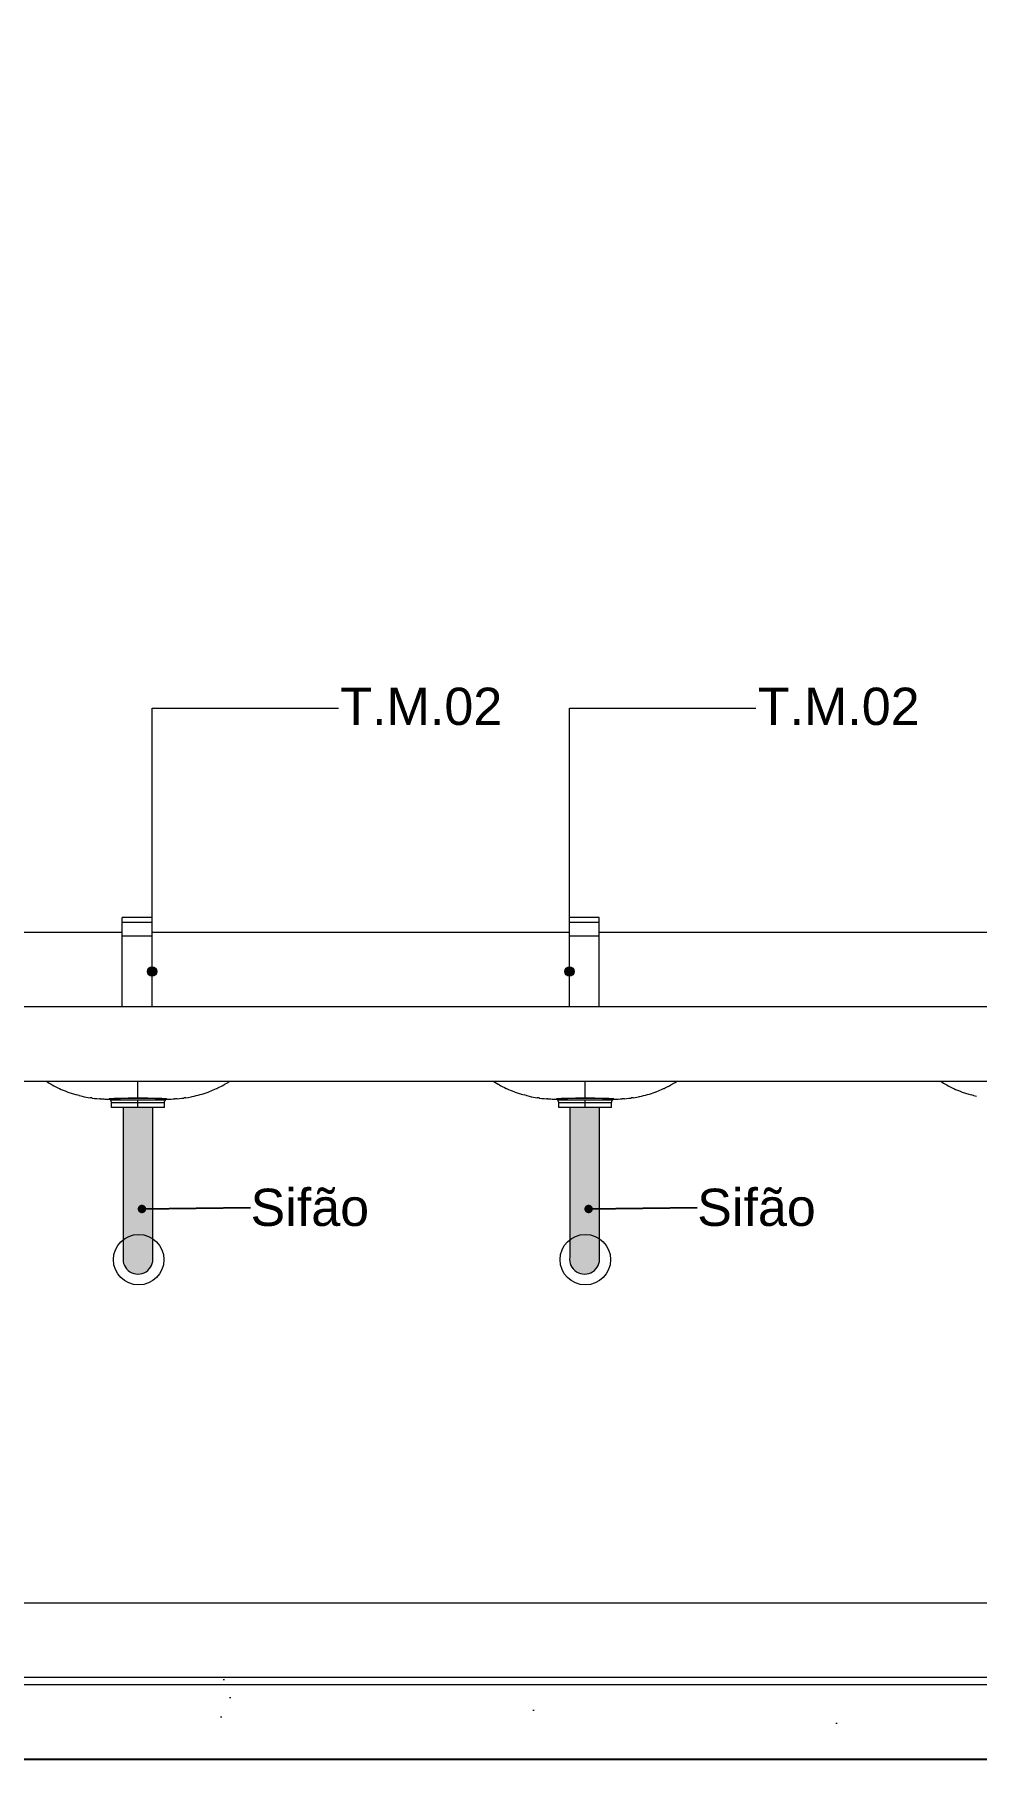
# Model space of a CAD drawing. Header units: metres. Extents: x -1.9 to 95.3, y -2.2 to 2.5.
# Drawn here: x 33.608 to 34.872, y -2.225 to 0.09 of the extents above; entities that cross this region are included whole.
import ezdxf

# ---------------------------------------------------------------- set-up
doc = ezdxf.new("R2010")
doc.units = ezdxf.units.M
doc.header["$MEASUREMENT"] = 0
for name, color, linetype, lineweight, true_color in [('0_Caneta_No__19', 7, 'Continuous', 0, 0xe9e9e9), ('COTAS CORTE_Caneta_No__25', 7, 'Continuous', 13, 0x982312), ('LAJES.EST_Caneta_No__254', 7, 'Continuous', 0, 0xd1c9ad), ('LAJES.EST_Caneta_No__97', 7, 'Continuous', 13, 0x6b6b6b), ('LOUCAS-METAIS.ARQ_Caneta_No__13', 7, 'Continuous', 0, 0xaaaaaa), ('LOUCAS-METAIS.ARQ_Caneta_No__96', 7, 'Continuous', 0, 0xb6b6b6), ('NOTAS-EXECUTIVO.ARQ_Caneta_No__96', 7, 'Continuous', 0, 0xb6b6b6)]:
    doc.layers.add(name, color=color, linetype=linetype, lineweight=lineweight, true_color=true_color)
for name, color, linetype, lineweight in [('0_Caneta_No__5', 7, 'Continuous', 20), ('LAJES.EST_Caneta_No__4', 7, 'Continuous', 25), ('LAJES.EST_Caneta_No__7', 7, 'Continuous', 13), ('NOTAS-EXECUTIVO.ARQ_Caneta_No__1', 7, 'Continuous', 40), ('NOTAS-EXECUTIVO.ARQ_Caneta_No__241', 7, 'Continuous', 13), ('NOTAS-LAYOUT.EXEC_Caneta_No__241', 7, 'Continuous', 13), ('NOTAS-LAYOUT.EXEC_Caneta_No__5', 7, 'Continuous', 20), ('PISO - Rodapé_Caneta_No__11', 7, 'Continuous', 5)]:
    doc.layers.add(name, color=color, linetype=linetype, lineweight=lineweight)
doc.layers.add('COTAS CORTE', color=7, linetype='Continuous')
doc.layers.add('NOTAS-LAYOUT.EXEC', color=7, linetype='Continuous')
doc.styles.add('GENERATED_STYLE_1', font='arial.ttf')
doc.dimstyles.new('GENERATED_STYLE__2', dxfattribs={"dimtxt": 0.05, "dimasz": 0.02375, "dimexe": 0.18, "dimexo": 0.267183, "dimgap": 0, "dimtad": 1, "dimzin": 0, "dimdsep": 46, "dimtxsty": 'GENERATED_STYLE_1', "dimblk": 'ARROWHEAD_11', "dimblk1": 'ARROWHEAD_11', "dimblk2": 'ARROWHEAD_11', "dimcen": 0.09, "dimclrd": 256, "dimclre": 256, "dimclrt": 256, "dimadec": 0, "dimazin": 0, "dimtfac": 1, "dimtdec": 4, "dimtmove": 0, "dimatfit": 3, "dimfxl": 0, "dimtolj": 1, "dimtzin": 0, "dimarcsym": 0})
doc.dimstyles.new('GENERATED_STYLE__6', dxfattribs={"dimtxt": 0.18, "dimasz": 0.0228, "dimexe": 0.18, "dimexo": 0.0625, "dimgap": 0, "dimtad": 0, "dimtih": 1, "dimtoh": 1, "dimdec": 4, "dimzin": 0, "dimdsep": 46, "dimcen": 0.09, "dimadec": 0, "dimazin": 0, "dimtfac": 1, "dimtdec": 4, "dimtmove": 0, "dimatfit": 3, "dimldrblk": 'ARROWHEAD_11', "dimfxl": 0, "dimtolj": 1, "dimtzin": 0, "dimarcsym": 0})

# ---------------------------------------------------------------- blocks, each defined once
blk = doc.blocks.new('*D118', base_point=(89.4478, -2.115))
at = {"layer": 'COTAS CORTE_Caneta_No__25', "linetype": 'Continuous', "lineweight": 13, "true_color": 0x982312}
for points in [[(32.5459, 1.035), (32.5464, 1.0326), (32.5477, 1.0306), (32.5498, 1.0292), (32.5521, 1.0287), (32.5545, 1.0292), (32.5566, 1.0306), (32.5579, 1.0326), (32.5584, 1.035), (32.5579, 1.0374), (32.5566, 1.0394), (32.5545, 1.0408), (32.5521, 1.0412), (32.5498, 1.0408), (32.5477, 1.0394), (32.5464, 1.0374)], [(32.5459, -2.115), (32.5464, -2.1174), (32.5477, -2.1194), (32.5498, -2.1208), (32.5521, -2.1212), (32.5545, -2.1208), (32.5566, -2.1194), (32.5579, -2.1174), (32.5584, -2.115), (32.5579, -2.1126), (32.5566, -2.1106), (32.5545, -2.1092), (32.5521, -2.1088), (32.5498, -2.1092), (32.5477, -2.1106), (32.5464, -2.1126)]]:
    blk.add_hatch(color=24, dxfattribs=at).paths.add_polyline_path(points)
at = {"layer": 'COTAS CORTE_Caneta_No__25', "color": 24, "linetype": 'Continuous', "lineweight": 13, "true_color": 0x982312}
for p, q in [((32.5459, 1.035), (32.5287, 1.035)), ((32.5521, -2.1088), (32.5521, 1.0287)), ((32.8193, 1.035), (32.5584, 1.035)), ((32.5459, -2.115), (32.5287, -2.115)), ((32.5521, -2.1275), (32.5521, -2.1212)), ((32.8193, -2.115), (32.5584, -2.115))]:
    blk.add_line(p, q, dxfattribs=at)
for centre in [(32.5521, 1.035), (32.5521, -2.115)]:
    blk.add_circle(centre, 0.00625, dxfattribs=at)
at = {"layer": 'COTAS CORTE_Caneta_No__25', "color": 24, "lineweight": 13, "true_color": 0x982312, "char_height": 0.05, "attachment_point": 7, "rotation": 90, "style": 'GENERATED_STYLE_1'}
for s, insert in [('\\A1;{\\pql;\\fArial|b0|i0|c0|p0;\\W1.000000;0,01}', (32.5421, 0.8953)), ('\\A1;{\\pql;\\fArial|b0|i0|c0|p0;\\W1.000000;3,15}', (32.5421, -0.6735))]:
    blk.add_mtext(s, dxfattribs=dict(at, insert=insert))
blk = doc.blocks.new('ARROWHEAD_11')
at = {"color": 0, "linetype": 'Continuous', "lineweight": 0}
blk.add_line((0, 0), (-1, 0), dxfattribs=at)
at = {"color": 0, "linetype": 'Continuous', "lineweight": 0, "const_width": 0.25, "flags": 128}
blk.add_lwpolyline([(-0.125, 0, 1), (0.125, 0, 1)], format="xyb", close=True, dxfattribs=at)
blk = doc.blocks.new('Label_25_8', base_point=(33.7662, -1.1675))
at = {"layer": 'NOTAS-LAYOUT.EXEC', "linetype": 'Continuous', "lineweight": 0, "true_color": 0x000000}
blk.add_hatch(color=18, dxfattribs=at).paths.add_polyline_path([(33.76, -1.1675), (33.7604, -1.1699), (33.7618, -1.1719), (33.7638, -1.1733), (33.7662, -1.1738), (33.7686, -1.1733), (33.7706, -1.1719), (33.772, -1.1699), (33.7725, -1.1675), (33.772, -1.1651), (33.7706, -1.1631), (33.7686, -1.1617), (33.7662, -1.1612), (33.7638, -1.1617), (33.7618, -1.1631), (33.7604, -1.1651)])
at = {"layer": 'NOTAS-LAYOUT.EXEC_Caneta_No__241', "color": 7, "linetype": 'Continuous', "lineweight": 13}
for p, q in [((33.7662, -1.1612), (33.7662, -0.8139)), ((33.7662, -0.8139), (34.0162, -0.8139))]:
    blk.add_line(p, q, dxfattribs=at)
at = {"layer": 'NOTAS-LAYOUT.EXEC_Caneta_No__5', "color": 7, "linetype": 'Continuous', "lineweight": 20}
blk.add_circle((33.7662, -1.1675), 0.00625, dxfattribs=at)
at = {"layer": 'NOTAS-LAYOUT.EXEC_Caneta_No__241', "color": 7, "lineweight": 13, "insert": (34.0187, -0.7866), "char_height": 0.05, "attachment_point": 1, "style": 'GENERATED_STYLE_1'}
blk.add_mtext('\\A1;{\\pql;\\pt0,241;\\fArial|b0|i0|c0|p0;\\W1.000000;T.M.02\\fArial|b0|i0|c0|p0;\\W1.000000;\\A1{\\H.66x;\\S^  ;}\\fArial|b0|i0|c0|p0;\\W1.000000;\\fArial|b0|i0|c0|p0;\\W1.000000;\\A1{\\H.66x;\\S^  ;}\\fArial|b0|i0|c0|p0;\\W1.000000;\\fArial|b0|i0|c0|p0;\\W1.000000;\\fArial|b0|i0|c0|p0;\\W1.000000;\\fArial|b0|i0|c0|p0;\\W1.000000;\\fArial|b0|i0|c0|p0;\\W1.000000;\\fArial|b0|i0|c0|p0;\\W1.000000;\\fArial|b0|i0|c0|p0;\\W1.000000;\\A1{\\H.66x;\\S^  ;}\\fArial|b0|i0|c0|p0;\\W1.000000;\\fArial|b0|i0|c0|p0;\\W1.000000;\\A1{\\H.66x;\\S^  ;}\\fArial|b0|i0|c0|p0;\\W1.000000;\\fArial|b0|i0|c0|p0;\\W1.000000;\\fArial|b0|i0|c0|p0;\\W1.000000;\\fArial|b0|i0|c0|p0;\\W1.000000;\\fArial|b0|i0|c0|p0;\\W1.000000;\\fArial|b0|i0|c0|p0;\\W1.000000;\\fArial|b0|i0|c0|p0;\\W1.000000;\\A1{\\H.66x;\\S^  ;}\\fArial|b0|i0|c0|p0;\\W1.000000;\\fArial|b0|i0|c0|p0;\\W1.000000;\\A1{\\H.66x;\\S^  ;}\\fArial|b0|i0|c0|p0;\\W1.000000;\\fArial|b0|i0|c0|p0;\\W1.000000;\\fArial|b0|i0|c0|p0;\\W1.000000;\\fArial|b0|i0|c0|p0;\\W1.000000;\\fArial|b0|i0|c0|p0;\\W1.000000;\\fArial|b0|i0|c0|p0;\\W1.000000;\\fArial|b0|i0|c0|p0;\\W1.000000;\\A1{\\H.66x;\\S^  ;}\\fArial|b0|i0|c0|p0;\\W1.000000;\\fArial|b0|i0|c0|p0;\\W1.000000;\\A1{\\H.66x;\\S^  ;}\\fArial|b0|i0|c0|p0;\\W1.000000;\\fArial|b0|i0|c0|p0;\\W1.000000;\\fArial|b0|i0|c0|p0;\\W1.000000;\\fArial|b0|i0|c0|p0;\\W1.000000;\\fArial|b0|i0|c0|p0;\\W1.000000;\\fArial|b0|i0|c0|p0;\\W1.000000;\\fArial|b0|i0|c0|p0;\\W1.000000;\\A1{\\H.66x;\\S^  ;}\\fArial|b0|i0|c0|p0;\\W1.000000;\\fArial|b0|i0|c0|p0;\\W1.000000;\\A1{\\H.66x;\\S^  ;}\\fArial|b0|i0|c0|p0;\\W1.000000;\\fArial|b0|i0|c0|p0;\\W1.000000;\\fArial|b0|i0|c0|p0;\\W1.000000;\\fArial|b0|i0|c0|p0;\\W1.000000;\\fArial|b0|i0|c0|p0;\\W1.000000;\\fArial|b0|i0|c0|p0;\\W1.000000;\\fArial|b0|i0|c0|p0;\\W1.000000;\\A1{\\H.66x;\\S^  ;}\\fArial|b0|i0|c0|p0;\\W1.000000;}', dxfattribs=at)
blk = doc.blocks.new('Label_26_8', base_point=(34.3262, -1.1675))
at = {"layer": 'NOTAS-LAYOUT.EXEC', "linetype": 'Continuous', "lineweight": 0, "true_color": 0x000000}
blk.add_hatch(color=18, dxfattribs=at).paths.add_polyline_path([(34.32, -1.1675), (34.3204, -1.1699), (34.3218, -1.1719), (34.3238, -1.1733), (34.3262, -1.1738), (34.3286, -1.1733), (34.3306, -1.1719), (34.332, -1.1699), (34.3325, -1.1675), (34.332, -1.1651), (34.3306, -1.1631), (34.3286, -1.1617), (34.3262, -1.1612), (34.3238, -1.1617), (34.3218, -1.1631), (34.3204, -1.1651)])
at = {"layer": 'NOTAS-LAYOUT.EXEC_Caneta_No__241', "color": 7, "linetype": 'Continuous', "lineweight": 13}
for p, q in [((34.3262, -1.1612), (34.3262, -0.8139)), ((34.3262, -0.8139), (34.5762, -0.8139))]:
    blk.add_line(p, q, dxfattribs=at)
at = {"layer": 'NOTAS-LAYOUT.EXEC_Caneta_No__5', "color": 7, "linetype": 'Continuous', "lineweight": 20}
blk.add_circle((34.3262, -1.1675), 0.00625, dxfattribs=at)
at = {"layer": 'NOTAS-LAYOUT.EXEC_Caneta_No__241', "color": 7, "lineweight": 13, "insert": (34.5787, -0.7866), "char_height": 0.05, "attachment_point": 1, "style": 'GENERATED_STYLE_1'}
blk.add_mtext('\\A1;{\\pql;\\pt0,241;\\fArial|b0|i0|c0|p0;\\W1.000000;T.M.02\\fArial|b0|i0|c0|p0;\\W1.000000;\\A1{\\H.66x;\\S^  ;}\\fArial|b0|i0|c0|p0;\\W1.000000;\\fArial|b0|i0|c0|p0;\\W1.000000;\\A1{\\H.66x;\\S^  ;}\\fArial|b0|i0|c0|p0;\\W1.000000;\\fArial|b0|i0|c0|p0;\\W1.000000;\\fArial|b0|i0|c0|p0;\\W1.000000;\\fArial|b0|i0|c0|p0;\\W1.000000;\\fArial|b0|i0|c0|p0;\\W1.000000;\\fArial|b0|i0|c0|p0;\\W1.000000;\\fArial|b0|i0|c0|p0;\\W1.000000;\\A1{\\H.66x;\\S^  ;}\\fArial|b0|i0|c0|p0;\\W1.000000;\\fArial|b0|i0|c0|p0;\\W1.000000;\\A1{\\H.66x;\\S^  ;}\\fArial|b0|i0|c0|p0;\\W1.000000;\\fArial|b0|i0|c0|p0;\\W1.000000;\\fArial|b0|i0|c0|p0;\\W1.000000;\\fArial|b0|i0|c0|p0;\\W1.000000;\\fArial|b0|i0|c0|p0;\\W1.000000;\\fArial|b0|i0|c0|p0;\\W1.000000;\\fArial|b0|i0|c0|p0;\\W1.000000;\\A1{\\H.66x;\\S^  ;}\\fArial|b0|i0|c0|p0;\\W1.000000;\\fArial|b0|i0|c0|p0;\\W1.000000;\\A1{\\H.66x;\\S^  ;}\\fArial|b0|i0|c0|p0;\\W1.000000;\\fArial|b0|i0|c0|p0;\\W1.000000;\\fArial|b0|i0|c0|p0;\\W1.000000;\\fArial|b0|i0|c0|p0;\\W1.000000;\\fArial|b0|i0|c0|p0;\\W1.000000;\\fArial|b0|i0|c0|p0;\\W1.000000;\\fArial|b0|i0|c0|p0;\\W1.000000;\\A1{\\H.66x;\\S^  ;}\\fArial|b0|i0|c0|p0;\\W1.000000;\\fArial|b0|i0|c0|p0;\\W1.000000;\\A1{\\H.66x;\\S^  ;}\\fArial|b0|i0|c0|p0;\\W1.000000;\\fArial|b0|i0|c0|p0;\\W1.000000;\\fArial|b0|i0|c0|p0;\\W1.000000;\\fArial|b0|i0|c0|p0;\\W1.000000;\\fArial|b0|i0|c0|p0;\\W1.000000;\\fArial|b0|i0|c0|p0;\\W1.000000;\\fArial|b0|i0|c0|p0;\\W1.000000;\\A1{\\H.66x;\\S^  ;}\\fArial|b0|i0|c0|p0;\\W1.000000;\\fArial|b0|i0|c0|p0;\\W1.000000;\\A1{\\H.66x;\\S^  ;}\\fArial|b0|i0|c0|p0;\\W1.000000;\\fArial|b0|i0|c0|p0;\\W1.000000;\\fArial|b0|i0|c0|p0;\\W1.000000;\\fArial|b0|i0|c0|p0;\\W1.000000;\\fArial|b0|i0|c0|p0;\\W1.000000;\\fArial|b0|i0|c0|p0;\\W1.000000;\\fArial|b0|i0|c0|p0;\\W1.000000;\\A1{\\H.66x;\\S^  ;}\\fArial|b0|i0|c0|p0;\\W1.000000;}', dxfattribs=at)

msp = doc.modelspace()

# ---------------------------------------------------------------- hatches: boundary and pattern name
at = {"layer": '0_Caneta_No__19', "linetype": 'Continuous', "lineweight": 0, "true_color": 0x747474}
for points in [[(33.7671, -1.35), (33.7274, -1.35), (33.7274, -1.5507, 1.153966), (33.7671, -1.5507)], [(34.3663, -1.35), (34.3266, -1.35), (34.3266, -1.5507, 1.153966), (34.3663, -1.5507)]]:
    msp.add_hatch(color=8, dxfattribs=at).paths.add_polyline_path(points)
at = {"layer": 'LAJES.EST_Caneta_No__254', "linetype": 'Continuous', "lineweight": 0, "true_color": 0xd1c9ad}
h = msp.add_hatch(dxfattribs=at)
h.set_pattern_fill('Haie_OD_0008', color=9, style=0, pattern_type=2)
h.set_pattern_definition([(45, (89.4478, -1.615), (-0.159099, 0.159099), [0, -0.15, 0, -0.225]), (110, (89.9478, -1.615), (0.2114308, 0.0769545), [0, -0.11, 0, -0.19])])
h.paths.add_polyline_path([(32.8472, -2.115), (32.8472, -2.125), (36.8972, -2.125), (36.8972, -2.115)])
at = {"layer": 'LAJES.EST_Caneta_No__97', "linetype": 'Continuous', "lineweight": 13, "true_color": 0x6b6b6b}
h = msp.add_hatch(dxfattribs=at)
h.set_pattern_fill('AR_CONC_0008', color=251, style=0, pattern_type=2)
h.set_pattern_definition([(50, (89.4478, -2.115), (-0.546554, 0.0478173), [0.05715, -0.62865]), (355, (89.4478, -2.115), (-0.10573, 0.5731705), [0.04572, -0.502922]), (100.4514, (89.49334, -2.119), (0.4408237, 0.5253533), [0.04857, -0.534271]), (46.1842, (89.4478, -1.9626), (-0.813237, 0.126127), [0.085725, -0.942975]), (96.6356, (89.51556, -1.9731), (0.712212, 0.742278), [0.072855, -0.801407]), (351.1842, (89.4478, -1.9626), (0.712212, 0.742278), [0.06858, -0.754379]), (21, (89.524, -2.0007), (-0.454843, 0.3067956), [0.05715, -0.62865]), (326, (89.524, -2.0007), (0.185406, 0.552564), [0.04572, -0.50292]), (71.4514, (89.5619, -2.02627), (0.6402493, 0.2457683), [0.04857, -0.53427]), (37.5, (89.4478, -2.115), (0.0092658, 0.2536651), [0, -0.496824, 0, -0.51054, 0, -0.504825]), (7.5, (89.4478, -2.115), (0.200459, 0.3005417), [0, -0.291084, 0, -0.485394, 0, -0.192405]), (327.5, (89.27786, -2.115), (-0.4067718, 0.0171862), [0, -0.1905, 0, -0.59436, 0, -0.78867]), (317.5, (89.20166, -2.115), (0.4443875, 0.0762795), [0, -0.24765, 0, -0.394716, 0, -0.56007])])
h.paths.add_polyline_path([(32.8472, -2.225), (36.8972, -2.225), (36.8972, -2.125), (32.8472, -2.125)])

# ---------------------------------------------------------------- linework, layer by layer
at = {"layer": '0_Caneta_No__5', "color": 7, "linetype": 'Continuous', "lineweight": 20, "flags": 128}
for points in [[(33.7671, -1.35), (33.7274, -1.35), (33.7274, -1.5507, 1.153966), (33.7671, -1.5507)], [(34.3663, -1.35), (34.3266, -1.35), (34.3266, -1.5507, 1.153966), (34.3663, -1.5507)]]:
    msp.add_lwpolyline(points, format="xyb", close=True, dxfattribs=at)
at = {"layer": 'LAJES.EST_Caneta_No__4', "color": 7, "linetype": 'Continuous', "lineweight": 25}
msp.add_line((36.8972, -2.225), (32.8472, -2.225), dxfattribs=at)
at = {"layer": 'LAJES.EST_Caneta_No__7', "color": 7, "linetype": 'Continuous', "lineweight": 13}
for p, q in [((36.8972, -2.125), (32.8472, -2.125)), ((36.8972, -2.115), (32.8672, -2.115))]:
    msp.add_line(p, q, dxfattribs=at)
at = {"layer": 'LOUCAS-METAIS.ARQ_Caneta_No__13', "color": 253, "linetype": 'Continuous', "lineweight": 0, "true_color": 0xaaaaaa}
for p, q in [((33.7262, -1.115), (33.1662, -1.115)), ((34.3262, -1.115), (33.7662, -1.115)), ((34.9262, -1.115), (34.3662, -1.115)), ((35.2472, -1.215), (32.8672, -1.215)), ((35.2472, -1.315), (32.8672, -1.315))]:
    msp.add_line(p, q, dxfattribs=at)
at = {"layer": 'LOUCAS-METAIS.ARQ_Caneta_No__96', "color": 253, "linetype": 'Continuous', "lineweight": 0, "true_color": 0xb6b6b6}
for p, q in [((33.7262, -1.1016), (33.7262, -1.095)), ((33.7662, -1.095), (33.7262, -1.095)), ((33.7262, -1.12), (33.7262, -1.1016)), ((33.7662, -1.1016), (33.7262, -1.1016)), ((33.7662, -1.1016), (33.7662, -1.095)), ((33.7662, -1.12), (33.7662, -1.1016)), ((34.3262, -1.1016), (34.3262, -1.095)), ((34.3662, -1.095), (34.3262, -1.095)), ((34.3262, -1.12), (34.3262, -1.1016)), ((34.3662, -1.1016), (34.3262, -1.1016)), ((34.3662, -1.1016), (34.3662, -1.095)), ((34.3662, -1.12), (34.3662, -1.1016)), ((33.7262, -1.215), (33.7262, -1.12)), ((33.7662, -1.12), (33.7262, -1.12)), ((33.7662, -1.215), (33.7662, -1.12)), ((34.3262, -1.215), (34.3262, -1.12)), ((34.3662, -1.12), (34.3262, -1.12)), ((34.3662, -1.215), (34.3662, -1.12)), ((33.6243, -1.315), (33.6262, -1.3162)), ((33.6262, -1.3162), (33.6281, -1.3173)), ((33.6281, -1.3173), (33.6306, -1.3188)), ((33.6306, -1.3188), (33.6308, -1.3189)), ((33.6308, -1.3189), (33.6323, -1.3197)), ((33.7472, -1.3151), (33.7472, -1.315)), ((33.7472, -1.3165), (33.7472, -1.3151)), ((33.7472, -1.3172), (33.7472, -1.3165)), ((33.7472, -1.3179), (33.7472, -1.3172)), ((33.7472, -1.3192), (33.7472, -1.3179)), ((33.7472, -1.3205), (33.7472, -1.3192)), ((33.8624, -1.3196), (33.8638, -1.3188)), ((33.8644, -1.3184), (33.8638, -1.3188)), ((33.8644, -1.3184), (33.8664, -1.3173)), ((33.8664, -1.3173), (33.8681, -1.3163)), ((33.8681, -1.3163), (33.8698, -1.3152)), ((33.8698, -1.3152), (33.8701, -1.315)), ((34.2243, -1.315), (34.2262, -1.3162)), ((34.2262, -1.3162), (34.2281, -1.3173)), ((34.2281, -1.3173), (34.2306, -1.3188)), ((34.2306, -1.3188), (34.2308, -1.3189)), ((34.2308, -1.3189), (34.2323, -1.3197)), ((34.3472, -1.3151), (34.3472, -1.315)), ((34.3472, -1.3165), (34.3472, -1.3151)), ((34.3472, -1.3172), (34.3472, -1.3165)), ((34.3472, -1.3179), (34.3472, -1.3172)), ((34.3472, -1.3192), (34.3472, -1.3179)), ((34.3472, -1.3205), (34.3472, -1.3192)), ((34.4624, -1.3196), (34.4638, -1.3188)), ((34.4644, -1.3184), (34.4638, -1.3188)), ((34.4644, -1.3184), (34.4664, -1.3173)), ((34.4664, -1.3173), (34.4681, -1.3163)), ((34.4681, -1.3163), (34.4698, -1.3152)), ((34.4698, -1.3152), (34.4701, -1.315)), ((34.8243, -1.315), (34.8262, -1.3162)), ((34.8262, -1.3162), (34.8281, -1.3173)), ((34.8281, -1.3173), (34.8306, -1.3188)), ((34.8306, -1.3188), (34.8308, -1.3189)), ((34.8308, -1.3189), (34.8323, -1.3197)), ((33.6323, -1.3197), (33.6342, -1.3207)), ((33.6342, -1.3207), (33.636, -1.3217)), ((33.636, -1.3217), (33.6389, -1.3232)), ((33.6389, -1.3232), (33.6413, -1.3243)), ((33.6413, -1.3243), (33.6419, -1.3246)), ((33.6419, -1.3246), (33.6443, -1.3257)), ((33.6443, -1.3257), (33.6468, -1.3267)), ((33.6468, -1.3267), (33.6495, -1.3278)), ((33.6495, -1.3278), (33.6523, -1.3289)), ((33.6523, -1.3289), (33.6532, -1.3292)), ((33.6532, -1.3292), (33.6575, -1.3308)), ((33.6575, -1.3308), (33.6619, -1.3321)), ((33.6619, -1.3321), (33.6653, -1.3331)), ((33.6684, -1.3339), (33.6653, -1.3331)), ((33.6684, -1.3339), (33.6688, -1.334)), ((33.6688, -1.334), (33.6723, -1.3349)), ((33.6723, -1.3349), (33.675, -1.3355)), ((33.675, -1.3355), (33.6756, -1.3356)), ((33.6756, -1.3356), (33.6776, -1.336)), ((33.6776, -1.336), (33.6802, -1.3364)), ((33.6802, -1.3364), (33.6829, -1.3369)), ((33.6854, -1.3372), (33.6829, -1.3369)), ((33.6854, -1.3372), (33.6856, -1.3373)), ((33.6856, -1.3373), (33.6889, -1.3377)), ((33.6889, -1.3377), (33.6922, -1.338)), ((33.6922, -1.338), (33.6955, -1.3383)), ((33.6967, -1.3383), (33.6955, -1.3383)), ((33.6967, -1.3383), (33.6988, -1.3384)), ((33.6988, -1.3384), (33.7014, -1.3385)), ((33.7014, -1.3385), (33.7028, -1.3386)), ((33.7028, -1.3386), (33.704, -1.3386)), ((33.704, -1.3386), (33.7087, -1.3386)), ((33.7088, -1.3385), (33.7087, -1.3386)), ((33.7087, -1.3386), (33.709, -1.3386)), ((33.7087, -1.3386), (33.7088, -1.3386)), ((33.7087, -1.3386), (33.7087, -1.3386)), ((33.7091, -1.3385), (33.7088, -1.3385)), ((33.709, -1.3386), (33.7092, -1.3387)), ((33.7095, -1.3385), (33.7091, -1.3385)), ((33.7092, -1.3387), (33.7094, -1.3388)), ((33.7094, -1.3388), (33.7095, -1.3389)), ((33.7105, -1.3384), (33.7095, -1.3385)), ((33.7097, -1.3391), (33.7095, -1.3389)), ((33.7098, -1.3389), (33.7095, -1.3389)), ((33.7099, -1.3394), (33.7097, -1.3391)), ((33.7107, -1.3388), (33.7098, -1.3389)), ((33.7101, -1.3396), (33.7099, -1.3394)), ((33.7102, -1.3398), (33.7101, -1.3396)), ((33.7104, -1.3401), (33.7102, -1.3398)), ((33.7109, -1.3407), (33.7104, -1.3401)), ((33.7122, -1.3401), (33.7104, -1.3401)), ((33.7119, -1.3383), (33.7105, -1.3384)), ((33.7122, -1.3387), (33.7107, -1.3388)), ((33.7112, -1.3414), (33.7109, -1.3407)), ((33.7115, -1.3421), (33.7112, -1.3414)), ((33.7117, -1.3429), (33.7115, -1.3421)), ((33.7134, -1.3382), (33.7119, -1.3383)), ((33.7143, -1.3385), (33.7122, -1.3387)), ((33.7175, -1.3401), (33.7122, -1.3401)), ((33.7152, -1.3381), (33.7134, -1.3382)), ((33.717, -1.3384), (33.7143, -1.3385)), ((33.7173, -1.338), (33.7152, -1.3381)), ((33.7202, -1.3383), (33.717, -1.3384)), ((33.7197, -1.3379), (33.7173, -1.338)), ((33.7256, -1.3401), (33.7175, -1.3401)), ((33.722, -1.3379), (33.7197, -1.3379)), ((33.7239, -1.3382), (33.7202, -1.3383)), ((33.7245, -1.3378), (33.722, -1.3379)), ((33.728, -1.3381), (33.7239, -1.3382)), ((33.7272, -1.3378), (33.7245, -1.3378)), ((33.7359, -1.3401), (33.7256, -1.3401)), ((33.73, -1.3377), (33.7272, -1.3378)), ((33.7325, -1.338), (33.728, -1.3381)), ((33.732, -1.3377), (33.73, -1.3377)), ((33.7341, -1.3376), (33.732, -1.3377)), ((33.7372, -1.338), (33.7325, -1.338)), ((33.7362, -1.3376), (33.7341, -1.3376)), ((33.7472, -1.3401), (33.7359, -1.3401)), ((33.7383, -1.3376), (33.7362, -1.3376)), ((33.7422, -1.3379), (33.7372, -1.338)), ((33.7427, -1.3376), (33.7383, -1.3376)), ((33.7472, -1.3379), (33.7422, -1.3379)), ((33.7472, -1.3376), (33.7427, -1.3376)), ((33.7472, -1.3209), (33.7472, -1.3205)), ((33.7472, -1.3221), (33.7472, -1.3209)), ((33.7472, -1.3233), (33.7472, -1.3221)), ((33.7472, -1.3244), (33.7472, -1.3233)), ((33.7472, -1.3255), (33.7472, -1.3244)), ((33.7472, -1.3257), (33.7472, -1.3255)), ((33.7472, -1.3268), (33.7472, -1.3257)), ((33.7472, -1.3276), (33.7472, -1.3268)), ((33.7472, -1.3283), (33.7472, -1.3276)), ((33.7472, -1.329), (33.7472, -1.3283)), ((33.7472, -1.3297), (33.7472, -1.329)), ((33.7472, -1.3304), (33.7472, -1.3297)), ((33.7472, -1.3311), (33.7472, -1.3304)), ((33.7472, -1.3317), (33.7472, -1.3311)), ((33.7472, -1.3324), (33.7472, -1.3317)), ((33.7472, -1.3332), (33.7472, -1.3324)), ((33.7472, -1.3339), (33.7472, -1.3332)), ((33.7472, -1.3346), (33.7472, -1.3339)), ((33.7472, -1.3352), (33.7472, -1.3346)), ((33.7472, -1.3357), (33.7472, -1.3352)), ((33.7472, -1.3358), (33.7472, -1.3357)), ((33.7472, -1.3363), (33.7472, -1.3358)), ((33.7472, -1.3368), (33.7472, -1.3363)), ((33.7472, -1.3372), (33.7472, -1.3368)), ((33.7472, -1.3376), (33.7472, -1.3372)), ((33.7472, -1.3377), (33.7472, -1.3376)), ((33.7472, -1.3376), (33.7472, -1.3376)), ((33.7517, -1.3376), (33.7472, -1.3376)), ((33.7472, -1.3376), (33.7472, -1.3376)), ((33.7472, -1.3378), (33.7472, -1.3377)), ((33.7472, -1.3379), (33.7472, -1.3378)), ((33.7523, -1.3379), (33.7472, -1.3379)), ((33.7586, -1.3401), (33.7472, -1.3401)), ((33.7472, -1.3407), (33.7472, -1.3401)), ((33.7472, -1.3414), (33.7472, -1.3407)), ((33.7472, -1.3421), (33.7472, -1.3414)), ((33.7472, -1.3429), (33.7472, -1.3421)), ((33.7561, -1.3376), (33.7517, -1.3376)), ((33.7572, -1.338), (33.7523, -1.3379)), ((33.7583, -1.3376), (33.7561, -1.3376)), ((33.762, -1.338), (33.7572, -1.338)), ((33.7604, -1.3376), (33.7583, -1.3376)), ((33.7689, -1.3401), (33.7586, -1.3401)), ((33.7624, -1.3377), (33.7604, -1.3376)), ((33.7664, -1.3381), (33.762, -1.338)), ((33.7644, -1.3377), (33.7624, -1.3377)), ((33.7672, -1.3378), (33.7644, -1.3377)), ((33.7705, -1.3382), (33.7664, -1.3381)), ((33.7699, -1.3378), (33.7672, -1.3378)), ((33.777, -1.3401), (33.7689, -1.3401)), ((33.7724, -1.3379), (33.7699, -1.3378)), ((33.7742, -1.3383), (33.7705, -1.3382)), ((33.7747, -1.3379), (33.7724, -1.3379)), ((33.7774, -1.3384), (33.7742, -1.3383)), ((33.7771, -1.338), (33.7747, -1.3379)), ((33.7822, -1.3401), (33.777, -1.3401)), ((33.7792, -1.3381), (33.7771, -1.338)), ((33.7801, -1.3385), (33.7774, -1.3384)), ((33.781, -1.3382), (33.7792, -1.3381)), ((33.7822, -1.3387), (33.7801, -1.3385)), ((33.7826, -1.3383), (33.781, -1.3382)), ((33.7837, -1.3388), (33.7822, -1.3387)), ((33.784, -1.3401), (33.7822, -1.3401)), ((33.7839, -1.3384), (33.7826, -1.3383)), ((33.7828, -1.3429), (33.7829, -1.3421)), ((33.7829, -1.3421), (33.7832, -1.3414)), ((33.7832, -1.3414), (33.7836, -1.3407)), ((33.7836, -1.3407), (33.784, -1.3401)), ((33.7846, -1.3389), (33.7837, -1.3388)), ((33.7849, -1.3385), (33.7839, -1.3384)), ((33.784, -1.3401), (33.7842, -1.3398)), ((33.7842, -1.3398), (33.7844, -1.3396)), ((33.7844, -1.3396), (33.7846, -1.3394)), ((33.785, -1.3389), (33.7846, -1.3389)), ((33.7846, -1.3394), (33.7848, -1.3391)), ((33.7848, -1.3391), (33.785, -1.3389)), ((33.7853, -1.3385), (33.7849, -1.3385)), ((33.785, -1.3389), (33.7851, -1.3388)), ((33.7851, -1.3388), (33.7852, -1.3387)), ((33.7852, -1.3387), (33.7854, -1.3386)), ((33.7856, -1.3385), (33.7853, -1.3385)), ((33.7854, -1.3386), (33.7857, -1.3386)), ((33.7857, -1.3386), (33.7856, -1.3385)), ((33.7856, -1.3386), (33.7858, -1.3386)), ((33.7858, -1.3386), (33.7857, -1.3386)), ((33.7858, -1.3386), (33.7887, -1.3386)), ((33.7887, -1.3386), (33.7916, -1.3386)), ((33.7916, -1.3386), (33.7943, -1.3385)), ((33.7943, -1.3385), (33.7969, -1.3384)), ((33.7978, -1.3383), (33.7969, -1.3384)), ((33.7999, -1.3382), (33.7978, -1.3383)), ((33.7999, -1.3382), (33.8029, -1.3379)), ((33.8029, -1.3379), (33.8059, -1.3376)), ((33.8059, -1.3376), (33.8088, -1.3373)), ((33.8088, -1.3373), (33.809, -1.3372)), ((33.8116, -1.3369), (33.809, -1.3372)), ((33.8116, -1.3369), (33.8144, -1.3364)), ((33.8144, -1.3364), (33.8188, -1.3356)), ((33.8188, -1.3356), (33.8201, -1.3353)), ((33.8201, -1.3353), (33.8228, -1.3347)), ((33.8228, -1.3347), (33.8255, -1.3341)), ((33.8255, -1.3341), (33.8282, -1.3334)), ((33.8282, -1.3334), (33.8308, -1.3326)), ((33.8308, -1.3326), (33.8335, -1.3319)), ((33.8335, -1.3319), (33.8361, -1.331)), ((33.8361, -1.331), (33.8387, -1.3302)), ((33.8387, -1.3302), (33.8412, -1.3292)), ((33.8412, -1.3292), (33.8422, -1.3289)), ((33.8422, -1.3289), (33.8424, -1.3288)), ((33.8424, -1.3288), (33.8465, -1.3272)), ((33.8465, -1.3272), (33.8504, -1.3255)), ((33.8504, -1.3255), (33.8524, -1.3246)), ((33.8524, -1.3246), (33.8531, -1.3243)), ((33.8531, -1.3243), (33.8544, -1.3237)), ((33.8544, -1.3237), (33.8563, -1.3228)), ((33.8563, -1.3228), (33.8582, -1.3218)), ((33.8582, -1.3218), (33.8584, -1.3217)), ((33.8584, -1.3217), (33.8604, -1.3207)), ((33.8604, -1.3207), (33.8624, -1.3196)), ((34.2323, -1.3197), (34.2342, -1.3207)), ((34.2342, -1.3207), (34.236, -1.3217)), ((34.236, -1.3217), (34.2389, -1.3232)), ((34.2389, -1.3232), (34.2413, -1.3243)), ((34.2413, -1.3243), (34.2419, -1.3246)), ((34.2419, -1.3246), (34.2443, -1.3257)), ((34.2443, -1.3257), (34.2468, -1.3267)), ((34.2468, -1.3267), (34.2495, -1.3278)), ((34.2495, -1.3278), (34.2523, -1.3289)), ((34.2523, -1.3289), (34.2532, -1.3292)), ((34.2532, -1.3292), (34.2575, -1.3308)), ((34.2575, -1.3308), (34.2619, -1.3321)), ((34.2619, -1.3321), (34.2653, -1.3331)), ((34.2684, -1.3339), (34.2653, -1.3331)), ((34.2684, -1.3339), (34.2688, -1.334)), ((34.2688, -1.334), (34.2723, -1.3349)), ((34.2723, -1.3349), (34.275, -1.3355)), ((34.275, -1.3355), (34.2756, -1.3356)), ((34.2756, -1.3356), (34.2776, -1.336)), ((34.2776, -1.336), (34.2802, -1.3364)), ((34.2802, -1.3364), (34.2829, -1.3369)), ((34.2854, -1.3372), (34.2829, -1.3369)), ((34.2854, -1.3372), (34.2856, -1.3373)), ((34.2856, -1.3373), (34.2889, -1.3377)), ((34.2889, -1.3377), (34.2922, -1.338)), ((34.2922, -1.338), (34.2955, -1.3383)), ((34.2967, -1.3383), (34.2955, -1.3383)), ((34.2967, -1.3383), (34.2988, -1.3384)), ((34.2988, -1.3384), (34.3014, -1.3385)), ((34.3014, -1.3385), (34.3028, -1.3386)), ((34.3028, -1.3386), (34.304, -1.3386)), ((34.304, -1.3386), (34.3087, -1.3386)), ((34.3088, -1.3385), (34.3087, -1.3386)), ((34.3087, -1.3386), (34.309, -1.3386)), ((34.3087, -1.3386), (34.3088, -1.3386)), ((34.3087, -1.3386), (34.3087, -1.3386)), ((34.3091, -1.3385), (34.3088, -1.3385)), ((34.309, -1.3386), (34.3092, -1.3387)), ((34.3095, -1.3385), (34.3091, -1.3385)), ((34.3092, -1.3387), (34.3094, -1.3388)), ((34.3094, -1.3388), (34.3095, -1.3389)), ((34.3105, -1.3384), (34.3095, -1.3385)), ((34.3097, -1.3391), (34.3095, -1.3389)), ((34.3098, -1.3389), (34.3095, -1.3389)), ((34.3099, -1.3394), (34.3097, -1.3391)), ((34.3107, -1.3388), (34.3098, -1.3389)), ((34.3101, -1.3396), (34.3099, -1.3394)), ((34.3102, -1.3398), (34.3101, -1.3396)), ((34.3104, -1.3401), (34.3102, -1.3398)), ((34.3109, -1.3407), (34.3104, -1.3401)), ((34.3122, -1.3401), (34.3104, -1.3401)), ((34.3119, -1.3383), (34.3105, -1.3384)), ((34.3122, -1.3387), (34.3107, -1.3388)), ((34.3112, -1.3414), (34.3109, -1.3407)), ((34.3115, -1.3421), (34.3112, -1.3414)), ((34.3117, -1.3429), (34.3115, -1.3421)), ((34.3134, -1.3382), (34.3119, -1.3383)), ((34.3143, -1.3385), (34.3122, -1.3387)), ((34.3175, -1.3401), (34.3122, -1.3401)), ((34.3152, -1.3381), (34.3134, -1.3382)), ((34.317, -1.3384), (34.3143, -1.3385)), ((34.3173, -1.338), (34.3152, -1.3381)), ((34.3202, -1.3383), (34.317, -1.3384)), ((34.3197, -1.3379), (34.3173, -1.338)), ((34.3256, -1.3401), (34.3175, -1.3401)), ((34.322, -1.3379), (34.3197, -1.3379)), ((34.3239, -1.3382), (34.3202, -1.3383)), ((34.3245, -1.3378), (34.322, -1.3379)), ((34.328, -1.3381), (34.3239, -1.3382)), ((34.3272, -1.3378), (34.3245, -1.3378)), ((34.3359, -1.3401), (34.3256, -1.3401)), ((34.33, -1.3377), (34.3272, -1.3378)), ((34.3325, -1.338), (34.328, -1.3381)), ((34.332, -1.3377), (34.33, -1.3377)), ((34.3341, -1.3376), (34.332, -1.3377)), ((34.3372, -1.338), (34.3325, -1.338)), ((34.3362, -1.3376), (34.3341, -1.3376)), ((34.3472, -1.3401), (34.3359, -1.3401)), ((34.3383, -1.3376), (34.3362, -1.3376)), ((34.3422, -1.3379), (34.3372, -1.338)), ((34.3427, -1.3376), (34.3383, -1.3376)), ((34.3472, -1.3379), (34.3422, -1.3379)), ((34.3472, -1.3376), (34.3427, -1.3376)), ((34.3472, -1.3209), (34.3472, -1.3205)), ((34.3472, -1.3221), (34.3472, -1.3209)), ((34.3472, -1.3233), (34.3472, -1.3221)), ((34.3472, -1.3244), (34.3472, -1.3233)), ((34.3472, -1.3255), (34.3472, -1.3244)), ((34.3472, -1.3257), (34.3472, -1.3255)), ((34.3472, -1.3268), (34.3472, -1.3257)), ((34.3472, -1.3276), (34.3472, -1.3268)), ((34.3472, -1.3283), (34.3472, -1.3276)), ((34.3472, -1.329), (34.3472, -1.3283)), ((34.3472, -1.3297), (34.3472, -1.329)), ((34.3472, -1.3304), (34.3472, -1.3297)), ((34.3472, -1.3311), (34.3472, -1.3304)), ((34.3472, -1.3317), (34.3472, -1.3311)), ((34.3472, -1.3324), (34.3472, -1.3317)), ((34.3472, -1.3332), (34.3472, -1.3324)), ((34.3472, -1.3339), (34.3472, -1.3332)), ((34.3472, -1.3346), (34.3472, -1.3339)), ((34.3472, -1.3352), (34.3472, -1.3346)), ((34.3472, -1.3357), (34.3472, -1.3352)), ((34.3472, -1.3358), (34.3472, -1.3357)), ((34.3472, -1.3363), (34.3472, -1.3358)), ((34.3472, -1.3368), (34.3472, -1.3363)), ((34.3472, -1.3372), (34.3472, -1.3368)), ((34.3472, -1.3376), (34.3472, -1.3372)), ((34.3472, -1.3377), (34.3472, -1.3376)), ((34.3472, -1.3376), (34.3472, -1.3376)), ((34.3517, -1.3376), (34.3472, -1.3376)), ((34.3472, -1.3376), (34.3472, -1.3376)), ((34.3472, -1.3378), (34.3472, -1.3377)), ((34.3472, -1.3379), (34.3472, -1.3378)), ((34.3523, -1.3379), (34.3472, -1.3379)), ((34.3586, -1.3401), (34.3472, -1.3401)), ((34.3472, -1.3407), (34.3472, -1.3401)), ((34.3472, -1.3414), (34.3472, -1.3407)), ((34.3472, -1.3421), (34.3472, -1.3414)), ((34.3472, -1.3429), (34.3472, -1.3421)), ((34.3561, -1.3376), (34.3517, -1.3376)), ((34.3572, -1.338), (34.3523, -1.3379)), ((34.3583, -1.3376), (34.3561, -1.3376)), ((34.362, -1.338), (34.3572, -1.338)), ((34.3604, -1.3376), (34.3583, -1.3376)), ((34.3689, -1.3401), (34.3586, -1.3401)), ((34.3624, -1.3377), (34.3604, -1.3376)), ((34.3664, -1.3381), (34.362, -1.338)), ((34.3644, -1.3377), (34.3624, -1.3377)), ((34.3672, -1.3378), (34.3644, -1.3377)), ((34.3705, -1.3382), (34.3664, -1.3381)), ((34.3699, -1.3378), (34.3672, -1.3378)), ((34.377, -1.3401), (34.3689, -1.3401)), ((34.3724, -1.3379), (34.3699, -1.3378)), ((34.3742, -1.3383), (34.3705, -1.3382)), ((34.3747, -1.3379), (34.3724, -1.3379)), ((34.3774, -1.3384), (34.3742, -1.3383)), ((34.3771, -1.338), (34.3747, -1.3379)), ((34.3822, -1.3401), (34.377, -1.3401)), ((34.3792, -1.3381), (34.3771, -1.338)), ((34.3801, -1.3385), (34.3774, -1.3384)), ((34.381, -1.3382), (34.3792, -1.3381)), ((34.3822, -1.3387), (34.3801, -1.3385)), ((34.3826, -1.3383), (34.381, -1.3382)), ((34.3837, -1.3388), (34.3822, -1.3387)), ((34.384, -1.3401), (34.3822, -1.3401)), ((34.3839, -1.3384), (34.3826, -1.3383)), ((34.3828, -1.3429), (34.3829, -1.3421)), ((34.3829, -1.3421), (34.3832, -1.3414)), ((34.3832, -1.3414), (34.3836, -1.3407)), ((34.3836, -1.3407), (34.384, -1.3401)), ((34.3846, -1.3389), (34.3837, -1.3388)), ((34.3849, -1.3385), (34.3839, -1.3384)), ((34.384, -1.3401), (34.3842, -1.3398)), ((34.3842, -1.3398), (34.3844, -1.3396)), ((34.3844, -1.3396), (34.3846, -1.3394)), ((34.385, -1.3389), (34.3846, -1.3389)), ((34.3846, -1.3394), (34.3848, -1.3391)), ((34.3848, -1.3391), (34.385, -1.3389)), ((34.3853, -1.3385), (34.3849, -1.3385)), ((34.385, -1.3389), (34.3851, -1.3388)), ((34.3851, -1.3388), (34.3852, -1.3387)), ((34.3852, -1.3387), (34.3854, -1.3386)), ((34.3856, -1.3385), (34.3853, -1.3385)), ((34.3854, -1.3386), (34.3857, -1.3386)), ((34.3857, -1.3386), (34.3856, -1.3385)), ((34.3856, -1.3386), (34.3858, -1.3386)), ((34.3858, -1.3386), (34.3857, -1.3386)), ((34.3858, -1.3386), (34.3887, -1.3386)), ((34.3887, -1.3386), (34.3916, -1.3386)), ((34.3916, -1.3386), (34.3943, -1.3385)), ((34.3943, -1.3385), (34.3969, -1.3384)), ((34.3978, -1.3383), (34.3969, -1.3384)), ((34.3999, -1.3382), (34.3978, -1.3383)), ((34.3999, -1.3382), (34.4029, -1.3379)), ((34.4029, -1.3379), (34.4059, -1.3376)), ((34.4059, -1.3376), (34.4088, -1.3373)), ((34.4088, -1.3373), (34.409, -1.3372)), ((34.4116, -1.3369), (34.409, -1.3372)), ((34.4116, -1.3369), (34.4144, -1.3364)), ((34.4144, -1.3364), (34.4188, -1.3356)), ((34.4188, -1.3356), (34.4201, -1.3353)), ((34.4201, -1.3353), (34.4228, -1.3347)), ((34.4228, -1.3347), (34.4255, -1.3341)), ((34.4255, -1.3341), (34.4282, -1.3334)), ((34.4282, -1.3334), (34.4308, -1.3326)), ((34.4308, -1.3326), (34.4335, -1.3319)), ((34.4335, -1.3319), (34.4361, -1.331)), ((34.4361, -1.331), (34.4387, -1.3302)), ((34.4387, -1.3302), (34.4412, -1.3292)), ((34.4412, -1.3292), (34.4422, -1.3289)), ((34.4422, -1.3289), (34.4424, -1.3288)), ((34.4424, -1.3288), (34.4465, -1.3272)), ((34.4465, -1.3272), (34.4504, -1.3255)), ((34.4504, -1.3255), (34.4524, -1.3246)), ((34.4524, -1.3246), (34.4531, -1.3243)), ((34.4531, -1.3243), (34.4544, -1.3237)), ((34.4544, -1.3237), (34.4563, -1.3228)), ((34.4563, -1.3228), (34.4582, -1.3218)), ((34.4582, -1.3218), (34.4584, -1.3217)), ((34.4584, -1.3217), (34.4604, -1.3207)), ((34.4604, -1.3207), (34.4624, -1.3196)), ((34.8323, -1.3197), (34.8342, -1.3207)), ((34.8342, -1.3207), (34.836, -1.3217)), ((34.836, -1.3217), (34.8389, -1.3232)), ((34.8389, -1.3232), (34.8413, -1.3243)), ((34.8413, -1.3243), (34.8419, -1.3246)), ((34.8419, -1.3246), (34.8443, -1.3257)), ((34.8443, -1.3257), (34.8468, -1.3267)), ((34.8468, -1.3267), (34.8495, -1.3278)), ((34.8495, -1.3278), (34.8523, -1.3289)), ((34.8523, -1.3289), (34.8532, -1.3292)), ((34.8532, -1.3292), (34.8575, -1.3308)), ((34.8575, -1.3308), (34.8619, -1.3321)), ((34.8619, -1.3321), (34.8653, -1.3331)), ((34.8684, -1.3339), (34.8653, -1.3331)), ((34.8684, -1.3339), (34.8688, -1.334)), ((34.8688, -1.334), (34.8723, -1.3349)), ((33.7117, -1.3437), (33.7117, -1.3429)), ((33.7117, -1.35), (33.7117, -1.3437)), ((33.7122, -1.3437), (33.7117, -1.3437)), ((33.7122, -1.35), (33.7117, -1.35)), ((33.7135, -1.3437), (33.7122, -1.3437)), ((33.7135, -1.35), (33.7122, -1.35)), ((33.7156, -1.3437), (33.7135, -1.3437)), ((33.7156, -1.35), (33.7135, -1.35)), ((33.7185, -1.3437), (33.7156, -1.3437)), ((33.7185, -1.35), (33.7156, -1.35)), ((33.7221, -1.3437), (33.7185, -1.3437)), ((33.7221, -1.35), (33.7185, -1.35)), ((33.7264, -1.3437), (33.7221, -1.3437)), ((33.7264, -1.35), (33.7221, -1.35)), ((33.7311, -1.3437), (33.7264, -1.3437)), ((33.7311, -1.35), (33.7264, -1.35)), ((33.7363, -1.3437), (33.7311, -1.3437)), ((33.7363, -1.35), (33.7311, -1.35)), ((33.7417, -1.3437), (33.7363, -1.3437)), ((33.7417, -1.35), (33.7363, -1.35)), ((33.7472, -1.3437), (33.7417, -1.3437)), ((33.7472, -1.35), (33.7417, -1.35)), ((33.7472, -1.3437), (33.7472, -1.3429)), ((33.7528, -1.3437), (33.7472, -1.3437)), ((33.7472, -1.35), (33.7472, -1.3437)), ((33.7528, -1.35), (33.7472, -1.35)), ((33.7582, -1.3437), (33.7528, -1.3437)), ((33.7582, -1.35), (33.7528, -1.35)), ((33.7633, -1.3437), (33.7582, -1.3437)), ((33.7633, -1.35), (33.7582, -1.35)), ((33.7681, -1.3437), (33.7633, -1.3437)), ((33.7681, -1.35), (33.7633, -1.35)), ((33.7723, -1.3437), (33.7681, -1.3437)), ((33.7723, -1.35), (33.7681, -1.35)), ((33.7759, -1.3437), (33.7723, -1.3437)), ((33.7759, -1.35), (33.7723, -1.35)), ((33.7789, -1.3437), (33.7759, -1.3437)), ((33.7789, -1.35), (33.7759, -1.35)), ((33.781, -1.3437), (33.7789, -1.3437)), ((33.781, -1.35), (33.7789, -1.35)), ((33.7823, -1.3437), (33.781, -1.3437)), ((33.7823, -1.35), (33.781, -1.35)), ((33.7827, -1.3437), (33.7823, -1.3437)), ((33.7827, -1.35), (33.7823, -1.35)), ((33.7827, -1.3437), (33.7828, -1.3429)), ((33.7827, -1.35), (33.7827, -1.3437)), ((34.3117, -1.3437), (34.3117, -1.3429)), ((34.3117, -1.35), (34.3117, -1.3437)), ((34.3122, -1.3437), (34.3117, -1.3437)), ((34.3122, -1.35), (34.3117, -1.35)), ((34.3135, -1.3437), (34.3122, -1.3437)), ((34.3135, -1.35), (34.3122, -1.35)), ((34.3156, -1.3437), (34.3135, -1.3437)), ((34.3156, -1.35), (34.3135, -1.35)), ((34.3185, -1.3437), (34.3156, -1.3437)), ((34.3185, -1.35), (34.3156, -1.35)), ((34.3221, -1.3437), (34.3185, -1.3437)), ((34.3221, -1.35), (34.3185, -1.35)), ((34.3264, -1.3437), (34.3221, -1.3437)), ((34.3264, -1.35), (34.3221, -1.35)), ((34.3311, -1.3437), (34.3264, -1.3437)), ((34.3311, -1.35), (34.3264, -1.35)), ((34.3363, -1.3437), (34.3311, -1.3437)), ((34.3363, -1.35), (34.3311, -1.35)), ((34.3417, -1.3437), (34.3363, -1.3437)), ((34.3417, -1.35), (34.3363, -1.35)), ((34.3472, -1.3437), (34.3417, -1.3437)), ((34.3472, -1.35), (34.3417, -1.35)), ((34.3472, -1.3437), (34.3472, -1.3429)), ((34.3528, -1.3437), (34.3472, -1.3437)), ((34.3472, -1.35), (34.3472, -1.3437)), ((34.3528, -1.35), (34.3472, -1.35)), ((34.3582, -1.3437), (34.3528, -1.3437)), ((34.3582, -1.35), (34.3528, -1.35)), ((34.3633, -1.3437), (34.3582, -1.3437)), ((34.3633, -1.35), (34.3582, -1.35)), ((34.3681, -1.3437), (34.3633, -1.3437)), ((34.3681, -1.35), (34.3633, -1.35)), ((34.3723, -1.3437), (34.3681, -1.3437)), ((34.3723, -1.35), (34.3681, -1.35)), ((34.3759, -1.3437), (34.3723, -1.3437)), ((34.3759, -1.35), (34.3723, -1.35)), ((34.3789, -1.3437), (34.3759, -1.3437)), ((34.3789, -1.35), (34.3759, -1.35)), ((34.381, -1.3437), (34.3789, -1.3437)), ((34.381, -1.35), (34.3789, -1.35)), ((34.3823, -1.3437), (34.381, -1.3437)), ((34.3823, -1.35), (34.381, -1.35)), ((34.3827, -1.3437), (34.3823, -1.3437)), ((34.3827, -1.35), (34.3823, -1.35)), ((34.3827, -1.3437), (34.3828, -1.3429)), ((34.3827, -1.35), (34.3827, -1.3437))]:
    msp.add_line(p, q, dxfattribs=at)
at = {"layer": 'NOTAS-EXECUTIVO.ARQ_Caneta_No__96', "color": 253, "linetype": 'Continuous', "lineweight": 0, "true_color": 0xb6b6b6}
for centre in [(33.7482, -1.5542), (34.3474, -1.5542)]:
    msp.add_circle(centre, 0.0339, dxfattribs=at)
at = {"layer": 'PISO - Rodapé_Caneta_No__11', "color": 7, "linetype": 'Continuous', "lineweight": 5}
msp.add_line((36.8772, -2.015), (32.8672, -2.015), dxfattribs=at)

# ---------------------------------------------------------------- block references
at = {"layer": 'NOTAS-LAYOUT.EXEC', "color": 7, "linetype": 'Continuous', "lineweight": 13}
for name, p in [('Label_25_8', (33.7662, -1.1675)), ('Label_26_8', (34.3262, -1.1675))]:
    msp.add_blockref(name, p, dxfattribs=at)

# ---------------------------------------------------------------- texts
at = {"layer": 'NOTAS-EXECUTIVO.ARQ_Caneta_No__1', "color": 7, "linetype": 'Continuous', "lineweight": 40, "char_height": 0.05, "attachment_point": 4, "style": 'GENERATED_STYLE_1'}
for insert in [(33.8982, -1.4843), (34.4975, -1.4843)]:
    msp.add_mtext('\\A1;{\\pql;\\fArial|b0|i0|c0|p0;\\W1.000000;Sifão}', dxfattribs=dict(at, insert=insert))

# ---------------------------------------------------------------- dimensions: what is measured, and where the dimension line sits
at = {"layer": 'COTAS CORTE', "color": 24, "linetype": 'Continuous', "lineweight": 13, "true_color": 0x982312}
dim = msp.add_linear_dim(base=(32.5521, 1.035), p1=(32.8472, -2.115), p2=(34.8722, 1.035), angle=90, dimstyle='GENERATED_STYLE__2', dxfattribs=at)
dim.commit()
dim.dimension.update_dxf_attribs({"geometry": '*D118', "text_midpoint": (32.5171, -0.6087), "dimtype": 160, "text_rotation": 90})

# ---------------------------------------------------------------- leaders
at = {"layer": 'NOTAS-EXECUTIVO.ARQ_Caneta_No__241', "color": 7, "linetype": 'Continuous', "lineweight": 13, "annotation_type": 0, "has_hookline": 1, "hookline_direction": 0, "text_width": 0.1533}
for points in [[(33.7526, -1.4862), (33.8982, -1.4843)], [(34.3519, -1.4862), (34.4975, -1.4843)]]:
    msp.add_leader(points, dimstyle='GENERATED_STYLE__6', dxfattribs=at)

doc.saveas('drawing.dxf')
